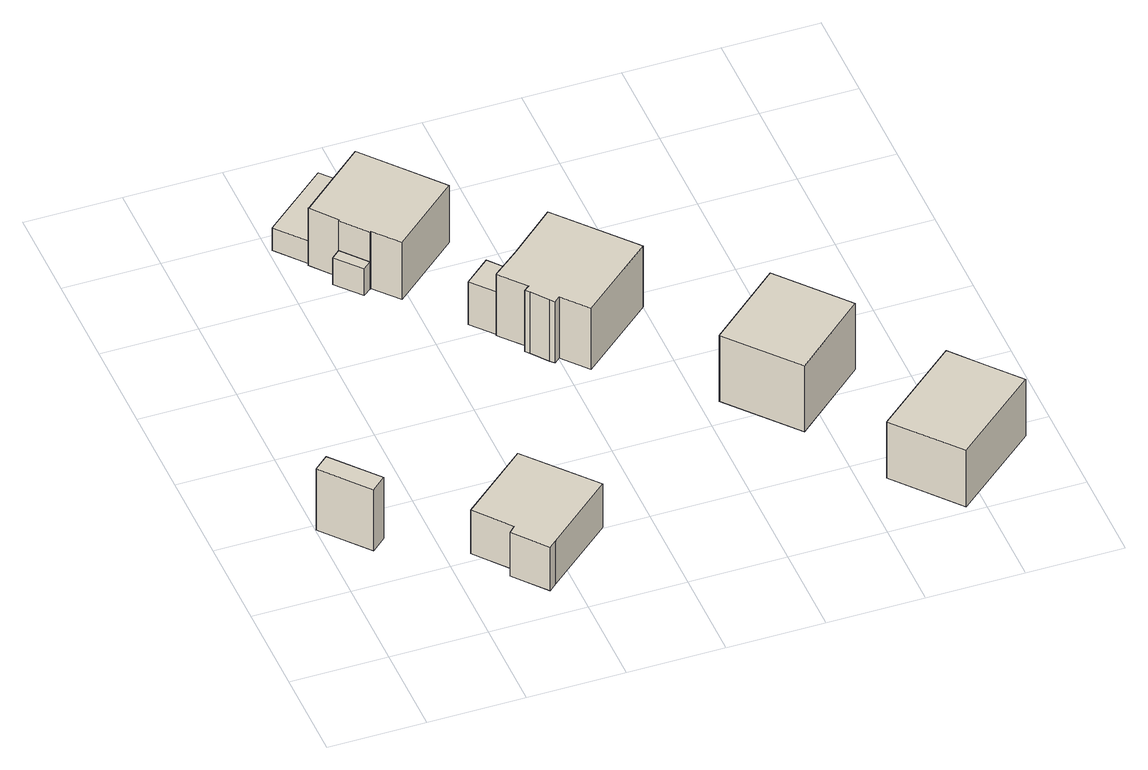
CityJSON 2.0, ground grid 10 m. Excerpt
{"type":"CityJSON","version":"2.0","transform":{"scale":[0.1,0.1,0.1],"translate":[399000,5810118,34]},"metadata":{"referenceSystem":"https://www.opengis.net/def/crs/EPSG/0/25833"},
"CityObjects":{
"building1":{"type":"Building","attributes":{"Gemeindeschluessel":"11000009","BezugspunktDach":"2200","function":"51009_1610","measuredHeight":10.53,"storeysAboveGround":0},"address":[{"country":"Germany","locality":"Berlin"}],"geometry":[{"type":"Solid","lod":"1","boundaries":[[[[0,1,2,3]],[[4,5,6,7]],[[4,7,3,2]],[[5,4,2,1]],[[6,5,1,0]],[[7,6,0,3]]]]}]},
"building2":{"type":"Building","attributes":{"Gemeindeschluessel":"11000009","BezugspunktDach":"2200","function":"31001_1010","measuredHeight":6.56,"storeysAboveGround":1},"address":[{"country":"Germany","locality":"Berlin","thoroughfareNumber":"30","thoroughfareName":"Arthur-Müller-Straße"}],"geometry":[{"type":"Solid","lod":"1","boundaries":[[[[8,9,10,11,12,13,14,15]],[[16,17,18,19,20,21,22,23]],[[16,23,15,14]],[[17,16,14,13]],[[18,17,13,12]],[[19,18,12,11]],[[20,19,11,10]],[[21,20,10,9]],[[22,21,9,8]],[[23,22,8,15]]]]}]},
"building3":{"type":"Building","attributes":{"Gemeindeschluessel":"11000009","BezugspunktDach":"2200","function":"51009_1610","measuredHeight":3.36,"storeysAboveGround":0},"address":[{"country":"Germany","locality":"Berlin"}],"geometry":[{"type":"Solid","lod":"1","boundaries":[[[[24,25,26,27]],[[28,29,30,31]],[[28,31,27,26]],[[29,28,26,25]],[[30,29,25,24]],[[31,30,24,27]]]]}]},
"building4":{"type":"Building","attributes":{"Gemeindeschluessel":"11000009","BezugspunktDach":"2200","function":"31001_2463","measuredHeight":2.79,"storeysAboveGround":1},"address":[{"country":"Germany","locality":"Berlin","thoroughfareNumber":"35 (1)","thoroughfareName":"Arthur-Müller-Straße"}],"geometry":[{"type":"Solid","lod":"1","boundaries":[[[[32,33,34,35]],[[36,37,38,39]],[[36,39,35,34]],[[37,36,34,33]],[[38,37,33,32]],[[39,38,32,35]]]]}]},
"building5":{"type":"Building","attributes":{"Gemeindeschluessel":"11000009","BezugspunktDach":"2200","function":"31001_1010","measuredHeight":7.89,"storeysAboveGround":2},"address":[{"country":"Germany","locality":"Berlin","thoroughfareNumber":"35","thoroughfareName":"Arthur-Müller-Straße"}],"geometry":[{"type":"Solid","lod":"1","boundaries":[[[[40,41,42,43,44,45,46,47,48]],[[38,37,49,50,51,52,53,54,55]],[[38,55,48,47]],[[37,38,47,46]],[[49,37,46,45]],[[50,49,45,44]],[[51,50,44,43]],[[52,51,43,42]],[[53,52,42,41]],[[54,53,41,40]],[[55,54,40,48]]]]}]},
"building6":{"type":"Building","attributes":{"Gemeindeschluessel":"11000009","BezugspunktDach":"2200","function":"31001_2723","measuredHeight":7.26,"storeysAboveGround":1},"address":[{"country":"Germany","locality":"Berlin","thoroughfareNumber":"37 (1)","thoroughfareName":"Arthur-Müller-Straße"}],"geometry":[{"type":"Solid","lod":"1","boundaries":[[[[56,57,58,59]],[[60,61,62,63]],[[60,63,59,58]],[[61,60,58,57]],[[62,61,57,56]],[[63,62,56,59]]]]}]},
"building7":{"type":"Building","attributes":{"Gemeindeschluessel":"11000009","BezugspunktDach":"2200","function":"31001_1010","measuredHeight":8.96,"storeysAboveGround":2},"address":[{"country":"Germany","locality":"Berlin","thoroughfareNumber":"37","thoroughfareName":"Arthur-Müller-Straße"}],"geometry":[{"type":"Solid","lod":"1","boundaries":[[[[64,65,66,67,68,69,70,71,72,73,74,75]],[[62,61,76,77,78,79,80,81,82,83,84,85]],[[62,85,75,74]],[[61,62,74,73]],[[76,61,73,72]],[[77,76,72,71]],[[78,77,71,70]],[[79,78,70,69]],[[80,79,69,68]],[[81,80,68,67]],[[82,81,67,66]],[[83,82,66,65]],[[84,83,65,64]],[[85,84,64,75]]]]}]},
"building8":{"type":"Building","attributes":{"Gemeindeschluessel":"11000009","BezugspunktDach":"2200","function":"31001_1010","measuredHeight":9.19,"storeysAboveGround":2},"address":[{"country":"Germany","locality":"Berlin","thoroughfareNumber":"39","thoroughfareName":"Arthur-Müller-Straße"}],"geometry":[{"type":"Solid","lod":"1","boundaries":[[[[86,87,88,89]],[[90,91,92,93]],[[90,93,89,88]],[[91,90,88,87]],[[92,91,87,86]],[[93,92,86,89]]]]}]},
"building9":{"type":"Building","attributes":{"Gemeindeschluessel":"11000009","BezugspunktDach":"2200","function":"31001_1010","measuredHeight":9.45,"storeysAboveGround":1},"address":[{"country":"Germany","locality":"Berlin","thoroughfareNumber":"41","thoroughfareName":"Arthur-Müller-Straße"}],"geometry":[{"type":"Solid","lod":"1","boundaries":[[[[94,95,96,97,98]],[[99,100,101,102,103]],[[99,103,98,97]],[[100,99,97,96]],[[101,100,96,95]],[[102,101,95,94]],[[103,102,94,98]]]]}]}
},
"vertices":[
[40,144,81],[55,157,81],[15,204,81],[0,191,81],[15,204,5],[55,157,5],[40,144,5],[0,191,5],
[153,71,60],[146,64,60],[174,31,60],[182,38,60],[252,98,60],[222,133,60],[193,167,60],[123,107,60],[193,167,6],[222,133,6],[252,98,6],[182,38,6],[174,31,6],[146,64,6],[153,71,6],[123,107,6],
[160,485,40],[169,492,40],[147,518,40],[138,510,40],[147,518,7],[169,492,7],[160,485,7],[138,510,7],
[129,546,34],[197,605,34],[171,635,34],[103,577,34],[171,635,6],[197,605,6],[129,546,6],[103,577,6],
[148,519,77],[147,518,77],[169,492,77],[170,493,77],[192,468,77],[262,528,77],[197,605,77],[129,546,77],[127,545,77],[262,528,6],[192,468,6],[170,493,6],[169,492,6],[147,518,6],[148,519,6],[127,545,6],
[258,393,56],[285,415,56],[265,439,56],[238,416,56],[265,439,3],[285,415,3],[258,393,3],[238,416,3],
[280,366,79],[274,361,79],[278,357,79],[291,340,79],[295,336,79],[301,341,79],[323,315,79],[400,381,79],[334,458,79],[285,415,79],[258,393,79],[257,392,79],[334,458,3],[400,381,3],[323,315,3],[301,341,3],[295,336,3],[291,340,3],[278,357,3],[274,361,3],[280,366,3],[257,392,3],
[477,158,88],[553,224,88],[494,293,88],[418,227,88],[494,293,6],[553,224,6],[477,158,6],[418,227,6],
[581,5,75],[669,80,75],[641,113,75],[614,145,75],[526,70,75],[614,145,5],[641,113,5],[669,80,5],[581,5,5],[526,70,5]
]}
